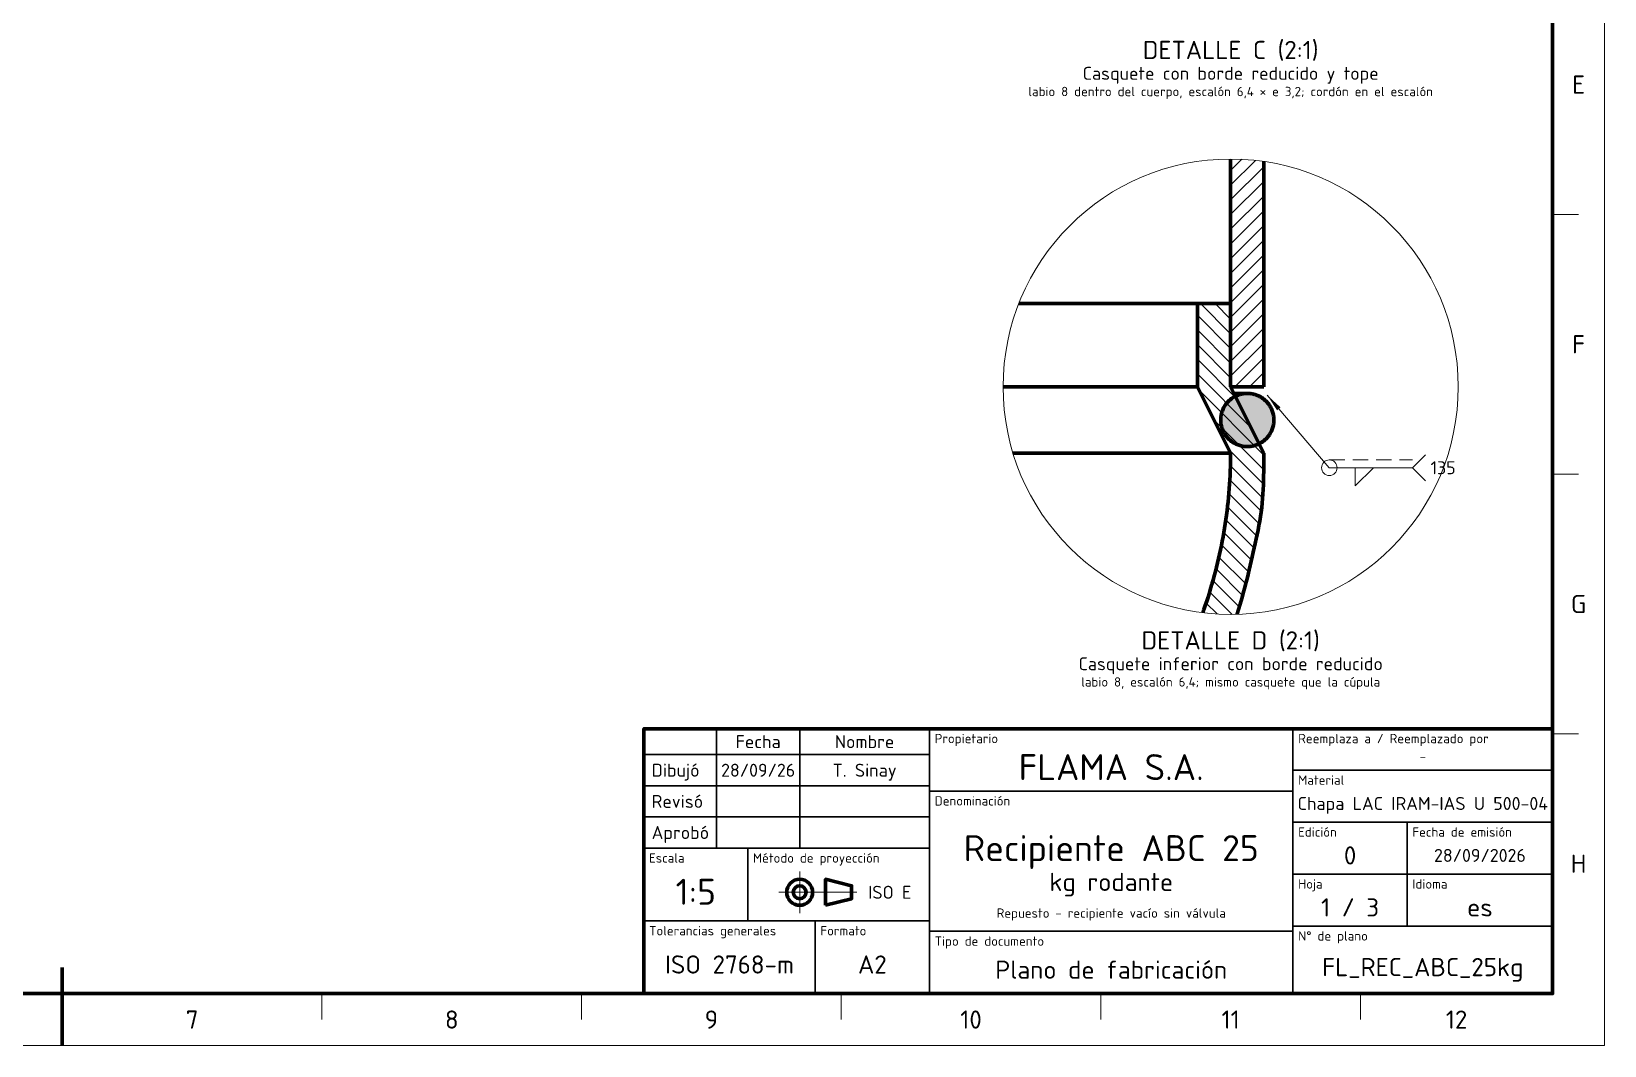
# Model space of a CAD drawing. Header units: millimetres. Extents: x 0 to 1554, y 0 to 420.
# Drawn here: x 291.1 to 594, y 0 to 195.2 of the extents above; entities that cross this region are included whole.
import ezdxf
from ezdxf.enums import TextEntityAlignment as Align

# ---------------------------------------------------------------- set-up
doc = ezdxf.new("R2010")
doc.units = ezdxf.units.MM
doc.linetypes.add('IRAM-F-TRAZO-PUNTO', pattern=[20, 15, -2, 1, -2])
doc.linetypes.add('ISO02-TRAZOS', pattern=[4.5, 3, -1.5])
for name, color, linetype, lineweight in [('01-VISIBLE', 7, 'CONTINUOUS', 70), ('03-EJE', 1, 'IRAM-F-TRAZO-PUNTO', 18), ('05-RAYADO', 8, 'CONTINUOUS', 18), ('06-TEXTO', 7, 'CONTINUOUS', 25), ('07-RECUADRO', 7, 'CONTINUOUS', 70), ('08-FINA', 5, 'CONTINUOUS', 18), ('10-ROTULO', 7, 'CONTINUOUS', 35), ('11-TEXTO-ROTULO', 7, 'CONTINUOUS', 25), ('12-SOLDADURA', 6, 'CONTINUOUS', 18)]:
    doc.layers.add(name, color=color, linetype=linetype, lineweight=lineweight)
doc.styles.add('ISO3098', font='isocpeur.ttf')

msp = doc.modelspace()

# ---------------------------------------------------------------- hatches: boundary and pattern name
at = {"layer": '05-RAYADO'}
h = msp.add_hatch(dxfattribs=at)
h.set_pattern_fill('ANSI31', scale=0.62992)
h.paths.add_polyline_path([(528.4, 126.833), (522, 126.833), (522, 170.667), (523.076, 170.653), (524.151, 170.614), (525.225, 170.548), (526.296, 170.456), (527.366, 170.337), (528.4, 170.197)])
h = msp.add_hatch(dxfattribs=at)
h.set_pattern_fill('ANSI31', scale=0.62992, angle=90)
h.paths.add_polyline_path([(528.399, 113.159), (528.394, 112.284), (528.385, 111.41), (528.372, 110.536), (528.354, 109.662), (528.33, 108.787), (528.299, 107.914), (528.259, 107.04), (528.21, 106.167), (528.148, 105.295), (528.073, 104.424), (527.982, 103.554), (527.874, 102.686), (527.747, 101.821), (527.604, 100.958), (527.446, 100.098), (527.276, 99.241), (527.1, 98.384), (526.92, 97.528), (526.738, 96.673), (526.553, 95.819), (526.364, 94.965), (526.172, 94.112), (525.977, 93.259), (525.778, 92.408), (525.574, 91.557), (525.367, 90.708), (525.155, 89.859), (524.938, 89.012), (524.717, 88.166), (524.49, 87.322), (524.257, 86.479), (524.018, 85.638), (523.773, 84.799), (523.52, 83.961), (523.26, 83.127), (523.226, 83.019), (523.076, 83.013), (522, 83), (520.924, 83.013), (519.849, 83.053), (518.775, 83.119), (517.704, 83.211), (516.634, 83.33), (516.633, 83.33), (516.839, 83.918), (517.114, 84.725), (517.382, 85.534), (517.643, 86.346), (517.897, 87.16), (518.144, 87.976), (518.384, 88.795), (518.616, 89.615), (518.841, 90.437), (519.059, 91.262), (519.269, 92.088), (519.472, 92.916), (519.668, 93.746), (519.856, 94.578), (520.037, 95.411), (520.21, 96.246), (520.375, 97.083), (520.532, 97.921), (520.682, 98.76), (520.824, 99.601), (520.958, 100.443), (521.084, 101.287), (521.202, 102.131), (521.312, 102.977), (521.414, 103.823), (521.508, 104.671), (521.593, 105.519), (521.671, 106.368), (521.74, 107.218), (521.801, 108.069), (521.854, 108.92), (521.899, 109.771), (521.935, 110.623), (521.964, 111.476), (521.984, 112.328), (521.996, 113.181), (522, 114.033), (515.6, 126.833), (515.6, 142.833), (522, 142.833), (522, 126.833), (528.4, 114.033)])
h = msp.add_hatch(color=7, dxfattribs=at)
h.dxf.hatch_style = 1
h.paths.add_polyline_path([(530.304, 120.032), (530.257, 119.632), (530.179, 119.238), (530.069, 118.851), (529.93, 118.474), (529.762, 118.109), (529.566, 117.758), (529.342, 117.424), (529.093, 117.108), (528.82, 116.813), (528.525, 116.54), (528.209, 116.291), (527.875, 116.068), (527.524, 115.871), (527.159, 115.703), (526.782, 115.564), (526.395, 115.455), (526.001, 115.376), (525.602, 115.329), (525.2, 115.313), (524.798, 115.329), (524.399, 115.376), (524.005, 115.455), (523.618, 115.564), (523.241, 115.703), (522.876, 115.871), (522.525, 116.068), (522.191, 116.291), (521.875, 116.54), (521.58, 116.813), (521.307, 117.108), (521.058, 117.424), (520.834, 117.758), (520.638, 118.109), (520.47, 118.474), (520.331, 118.851), (520.221, 119.238), (520.143, 119.632), (520.096, 120.032), (520.08, 120.433), (520.096, 120.835), (520.143, 121.234), (520.221, 121.629), (520.331, 122.016), (520.47, 122.393), (520.638, 122.758), (520.834, 123.109), (521.058, 123.443), (521.307, 123.759), (521.58, 124.054), (521.875, 124.327), (522.191, 124.576), (522.525, 124.799), (522.876, 124.995), (523.241, 125.164), (523.618, 125.303), (524.005, 125.412), (524.399, 125.49), (524.798, 125.538), (525.2, 125.553), (525.602, 125.538), (526.001, 125.49), (526.395, 125.412), (526.782, 125.303), (527.159, 125.164), (527.524, 124.995), (527.875, 124.799), (528.209, 124.576), (528.525, 124.327), (528.82, 124.054), (529.093, 123.759), (529.342, 123.443), (529.566, 123.109), (529.762, 122.758), (529.93, 122.393), (530.069, 122.016), (530.179, 121.629), (530.257, 121.234), (530.304, 120.835), (530.32, 120.433)])
at = {"layer": '08-FINA'}
h = msp.add_hatch(color=7, dxfattribs=at)
h.dxf.hatch_style = 1
h.paths.add_polyline_path([(529, 125.233), (530.946, 122.291), (531.61, 122.861)])

# ---------------------------------------------------------------- linework, layer by layer
at = {"layer": '01-VISIBLE'}
for points in [[(522, 126.833), (522, 170.667)], [(528.4, 126.833), (528.4, 170.197)], [(515.6, 142.833), (514.282, 142.833), (512.963, 142.833), (511.645, 142.833), (510.326, 142.833), (509.008, 142.833), (507.689, 142.833), (506.37, 142.833), (505.052, 142.833), (503.734, 142.833), (502.415, 142.833), (501.096, 142.833), (499.778, 142.833), (498.46, 142.833), (497.141, 142.833), (495.822, 142.833), (494.504, 142.833), (493.186, 142.833), (491.867, 142.833), (490.548, 142.833), (489.23, 142.833), (487.912, 142.833), (486.593, 142.833), (485.274, 142.833), (483.956, 142.833), (482.638, 142.833), (481.319, 142.833), (481.194, 142.833)], [(522, 142.833), (515.6, 142.833)], [(515.6, 142.833), (515.6, 126.833)], [(522, 126.833), (522, 142.833)], [(515.6, 126.833), (514.282, 126.833), (512.963, 126.833), (511.645, 126.833), (510.326, 126.833), (509.008, 126.833), (507.689, 126.833), (506.37, 126.833), (505.052, 126.833), (503.734, 126.833), (502.415, 126.833), (501.096, 126.833), (499.778, 126.833), (498.46, 126.833), (497.141, 126.833), (495.822, 126.833), (494.504, 126.833), (493.186, 126.833), (491.867, 126.833), (490.548, 126.833), (489.23, 126.833), (487.912, 126.833), (486.593, 126.833), (485.274, 126.833), (483.956, 126.833), (482.638, 126.833), (481.319, 126.833), (480, 126.833), (478.682, 126.833), (478.167, 126.833)], [(515.6, 126.833), (522, 114.033)], [(525.2, 125.553), (524.999, 125.549), (524.798, 125.538), (524.598, 125.518), (524.399, 125.49), (524.201, 125.455), (524.005, 125.412), (523.81, 125.361), (523.618, 125.303), (523.428, 125.237), (523.241, 125.164), (523.056, 125.083), (522.876, 124.995), (522.698, 124.901), (522.525, 124.799), (522.355, 124.69), (522.191, 124.576), (522.03, 124.454), (521.875, 124.327), (521.725, 124.193), (521.58, 124.054), (521.44, 123.909), (521.307, 123.759), (521.179, 123.603), (521.058, 123.443), (520.943, 123.278), (520.834, 123.109), (520.733, 122.935), (520.638, 122.758), (520.55, 122.577), (520.47, 122.393), (520.396, 122.205), (520.331, 122.016), (520.272, 121.823), (520.221, 121.629), (520.178, 121.432), (520.143, 121.234), (520.115, 121.035), (520.096, 120.835), (520.084, 120.634), (520.08, 120.433), (520.084, 120.232), (520.096, 120.032), (520.115, 119.832), (520.143, 119.632), (520.178, 119.434), (520.221, 119.238), (520.272, 119.044), (520.331, 118.851), (520.396, 118.661), (520.47, 118.474), (520.55, 118.29), (520.638, 118.109), (520.733, 117.932), (520.834, 117.758), (520.943, 117.589), (521.058, 117.424), (521.179, 117.264), (521.307, 117.108), (521.44, 116.958), (521.58, 116.813), (521.725, 116.674), (521.875, 116.54), (522.03, 116.413), (522.191, 116.291), (522.355, 116.176), (522.525, 116.068), (522.698, 115.966), (522.876, 115.871), (523.056, 115.784), (523.241, 115.703), (523.428, 115.63), (523.618, 115.564), (523.81, 115.506), (524.005, 115.455), (524.201, 115.412), (524.399, 115.376), (524.598, 115.349), (524.798, 115.329), (524.999, 115.317), (525.2, 115.313)], [(528.4, 126.833), (522, 126.833)], [(528.4, 114.033), (522, 126.833)], [(525.2, 125.553), (524.774, 125.553), (524.347, 125.553), (523.92, 125.553), (523.494, 125.553), (523.067, 125.553), (522.64, 125.553)], [(530.32, 120.433), (530.316, 120.634), (530.304, 120.835), (530.285, 121.035), (530.257, 121.234), (530.222, 121.432), (530.179, 121.629), (530.128, 121.823), (530.069, 122.016), (530.004, 122.205), (529.93, 122.393), (529.85, 122.577), (529.762, 122.758), (529.667, 122.935), (529.566, 123.109), (529.457, 123.278), (529.342, 123.443), (529.221, 123.603), (529.093, 123.759), (528.96, 123.909), (528.82, 124.054), (528.675, 124.193), (528.525, 124.327), (528.37, 124.454), (528.209, 124.576), (528.045, 124.69), (527.875, 124.799), (527.702, 124.901), (527.524, 124.995), (527.344, 125.083), (527.159, 125.164), (526.972, 125.237), (526.782, 125.303), (526.59, 125.361), (526.395, 125.412), (526.199, 125.455), (526.001, 125.49), (525.802, 125.518), (525.602, 125.538), (525.401, 125.549), (525.2, 125.553)], [(525.2, 115.313), (525.401, 115.317), (525.602, 115.329), (525.802, 115.349), (526.001, 115.376), (526.199, 115.412), (526.395, 115.455), (526.59, 115.506), (526.782, 115.564), (526.972, 115.63), (527.159, 115.703), (527.344, 115.784), (527.524, 115.871), (527.702, 115.966), (527.875, 116.068), (528.045, 116.176), (528.209, 116.291), (528.37, 116.413), (528.525, 116.54), (528.675, 116.674), (528.82, 116.813), (528.96, 116.958), (529.093, 117.108), (529.221, 117.264), (529.342, 117.424), (529.457, 117.589), (529.566, 117.758), (529.667, 117.932), (529.762, 118.109), (529.85, 118.29), (529.93, 118.474), (530.004, 118.661), (530.069, 118.851), (530.128, 119.044), (530.179, 119.238), (530.222, 119.434), (530.257, 119.632), (530.285, 119.832), (530.304, 120.032), (530.316, 120.232), (530.32, 120.433)], [(522, 114.033), (520.649, 114.033), (519.299, 114.033), (517.948, 114.033), (516.598, 114.033), (515.247, 114.033), (513.897, 114.033), (512.546, 114.033), (511.196, 114.033), (509.846, 114.033), (508.495, 114.033), (507.144, 114.033), (505.794, 114.033), (504.443, 114.033), (503.093, 114.033), (501.743, 114.033), (500.392, 114.033), (499.041, 114.033), (497.691, 114.033), (496.341, 114.033), (494.99, 114.033), (493.639, 114.033), (492.289, 114.033), (490.938, 114.033), (489.588, 114.033), (488.238, 114.033), (486.887, 114.033), (485.537, 114.033), (484.186, 114.033), (482.836, 114.033), (481.485, 114.033), (480.135, 114.033), (480.078, 114.033)], [(522, 114.033), (521.996, 113.181), (521.984, 112.328), (521.964, 111.476), (521.935, 110.623), (521.899, 109.771), (521.854, 108.92), (521.801, 108.069), (521.74, 107.218), (521.671, 106.368), (521.593, 105.519), (521.508, 104.671), (521.414, 103.823), (521.312, 102.977), (521.202, 102.131), (521.084, 101.287), (520.958, 100.443), (520.824, 99.601), (520.682, 98.76), (520.532, 97.921), (520.375, 97.083), (520.21, 96.246), (520.037, 95.411), (519.856, 94.578), (519.668, 93.746), (519.472, 92.916), (519.269, 92.088), (519.059, 91.262), (518.841, 90.437), (518.616, 89.615), (518.384, 88.795), (518.144, 87.976), (517.897, 87.16), (517.643, 86.346), (517.382, 85.534), (517.114, 84.725), (516.839, 83.918), (516.633, 83.33)], [(523.226, 83.019), (523.26, 83.127), (523.52, 83.961), (523.773, 84.799), (524.018, 85.638), (524.257, 86.479), (524.49, 87.322), (524.717, 88.166), (524.938, 89.012), (525.155, 89.859), (525.367, 90.708), (525.574, 91.557), (525.778, 92.408), (525.977, 93.259), (526.172, 94.112), (526.364, 94.965), (526.553, 95.819), (526.738, 96.673), (526.92, 97.528), (527.1, 98.384), (527.276, 99.241), (527.446, 100.098), (527.604, 100.958), (527.747, 101.821), (527.874, 102.686), (527.982, 103.554), (528.073, 104.424), (528.148, 105.295), (528.21, 106.167), (528.259, 107.04), (528.299, 107.914), (528.33, 108.787), (528.354, 109.662), (528.372, 110.536), (528.385, 111.41), (528.394, 112.284), (528.399, 113.159), (528.4, 114.033)]]:
    msp.add_lwpolyline(points, dxfattribs=at)
msp.add_lwpolyline([(444, 27), (449, 28.25), (449, 30.75), (444, 32)], close=True, dxfattribs=at)
for radius in [2.5, 1.25]:
    msp.add_circle((439, 29.5), radius, dxfattribs=at)
at = {"layer": '03-EJE'}
for p, q in [((439, 25.5), (439, 33.5)), ((435, 29.5), (450.5, 29.5))]:
    msp.add_line(p, q, dxfattribs=at)
at = {"layer": '07-RECUADRO'}
msp.add_line((297, 0), (297, 15), dxfattribs=at)
for points in [[(25, 10), (584, 10), (584, 410), (25, 410)], [(409, 10), (584, 10), (584, 61), (409, 61)]]:
    msp.add_lwpolyline(points, close=True, dxfattribs=at)
at = {"layer": '08-FINA'}
for p, q in [((584, 160), (589, 160)), ((584, 110), (589, 110)), ((584, 60), (589, 60)), ((347, 10), (347, 5)), ((397, 10), (397, 5)), ((447, 10), (447, 5)), ((497, 10), (497, 5)), ((547, 10), (547, 5))]:
    msp.add_line(p, q, dxfattribs=at)
msp.add_lwpolyline([(0, 0), (594, 0), (594, 420), (0, 420)], close=True, dxfattribs=at)
msp.add_circle((522, 126.833), 43.833, dxfattribs=at)
at = {"layer": '10-ROTULO'}
for points in [[(409, 56), (423, 56), (423, 61), (409, 61)], [(423, 56), (439, 56), (439, 61), (423, 61)], [(439, 56), (464, 56), (464, 61), (439, 61)], [(464, 49), (534, 49), (534, 61), (464, 61)], [(534, 53), (584, 53), (584, 61), (534, 61)], [(409, 50), (423, 50), (423, 56), (409, 56)], [(423, 50), (439, 50), (439, 56), (423, 56)], [(439, 50), (464, 50), (464, 56), (439, 56)], [(534, 43), (584, 43), (584, 53), (534, 53)], [(409, 44), (423, 44), (423, 50), (409, 50)], [(423, 44), (439, 44), (439, 50), (423, 50)], [(439, 44), (464, 44), (464, 50), (439, 50)], [(464, 22), (534, 22), (534, 49), (464, 49)], [(409, 38), (423, 38), (423, 44), (409, 44)], [(423, 38), (439, 38), (439, 44), (423, 44)], [(439, 38), (464, 38), (464, 44), (439, 44)], [(534, 33), (556, 33), (556, 43), (534, 43)], [(556, 33), (584, 33), (584, 43), (556, 43)], [(409, 24), (429, 24), (429, 38), (409, 38)], [(429, 24), (464, 24), (464, 38), (429, 38)], [(534, 23), (556, 23), (556, 33), (534, 33)], [(556, 23), (584, 23), (584, 33), (556, 33)], [(409, 10), (442, 10), (442, 24), (409, 24)], [(442, 10), (464, 10), (464, 24), (442, 24)], [(464, 10), (534, 10), (534, 22), (464, 22)], [(534, 10), (584, 10), (584, 23), (534, 23)]]:
    msp.add_lwpolyline(points, close=True, dxfattribs=at)
at = {"layer": '12-SOLDADURA'}
for p, q in [((541, 111.233), (529, 125.233)), ((557, 111.233), (559.5, 113.733)), ((541, 111.233), (557, 111.233)), ((557, 111.233), (559.5, 108.733))]:
    msp.add_line(p, q, dxfattribs=at)
at = {"layer": '12-SOLDADURA', "linetype": 'ISO02-TRAZOS'}
msp.add_line((541, 112.733), (557, 112.733), dxfattribs=at)
at = {"layer": '12-SOLDADURA'}
msp.add_lwpolyline([(546, 111.233), (546, 107.733), (549.5, 111.233)], close=True, dxfattribs=at)
msp.add_circle((541, 111.233), 1.5, dxfattribs=at)

# ---------------------------------------------------------------- texts
at = {"layer": '06-TEXTO', "style": 'ISO3098'}
for s, height, p in [('DETALLE C (2:1)', 3.5, (522, 191.667)), ('Casquete con borde reducido y tope', 2.5, (522, 187.167)), ('E', 3.5, (589, 185)), ('labio 8 dentro del cuerpo, escalón 6,4 × e 3,2; cordón en el escalón', 1.8, (522, 183.667)), ('F', 3.5, (589, 135)), ('G', 3.5, (589, 85)), ('DETALLE D (2:1)', 3.5, (522, 78)), ('Casquete inferior con borde reducido', 2.5, (522, 73.5)), ('labio 8, escalón 6,4; mismo casquete que la cúpula', 1.8, (522, 70)), ('H', 3.5, (589, 35)), ('7', 3.5, (322, 5)), ('8', 3.5, (372, 5)), ('9', 3.5, (422, 5)), ('10', 3.5, (472, 5)), ('11', 3.5, (522, 5)), ('12', 3.5, (565.5, 5))]:
    msp.add_text(s, height=height, dxfattribs=at).set_placement(p, align=Align.MIDDLE_CENTER)
at = {"layer": '11-TEXTO-ROTULO', "style": 'ISO3098'}
for s, height, p in [('Fecha', 2.5, (431, 58.5)), ('Nombre', 2.5, (451.5, 58.5)), ('FLAMA S.A.', 5, (499, 53.6)), ('-', 1.8, (559, 55.6)), ('28/09/26', 2.5, (431, 53)), ('T. Sinay', 2.5, (451.5, 53)), ('Chapa LAC IRAM-IAS U 500-04', 2.5, (559, 46.6)), ('Recipiente ABC 25', 5, (499, 38)), ('0', 3.5, (545, 36.6)), ('28/09/2026', 2.5, (570, 36.6)), ('1:5', 5, (419, 29.6)), ('kg rodante', 3.5, (499, 31.5)), ('1 / 3', 3.5, (545, 26.6)), ('es', 3.5, (570, 26.6)), ('Repuesto - recipiente vacío sin válvula', 1.8, (499, 25.5)), ('ISO 2768-m', 3.5, (425.5, 15.6)), ('A2', 3.5, (453, 15.6)), ('Plano de fabricación', 3.5, (499, 14.6)), ('FL_REC_ABC_25kg', 3.5, (559, 15.1))]:
    msp.add_text(s, height=height, dxfattribs=at).set_placement(p, align=Align.MIDDLE_CENTER)
for s, p in [('Propietario', (465, 60)), ('Reemplaza a / Reemplazado por', (535, 60)), ('Material', (535, 52)), ('Denominación', (465, 48)), ('Edición', (535, 42)), ('Fecha de emisión', (557, 42)), ('Escala', (410, 37)), ('Método de proyección', (430, 37)), ('Hoja', (535, 32)), ('Idioma', (557, 32)), ('Tolerancias generales', (410, 23)), ('Formato', (443, 23)), ('N° de plano', (535, 22)), ('Tipo de documento', (465, 21))]:
    msp.add_text(s, height=1.8, dxfattribs=at).set_placement(p, align=Align.TOP_LEFT)
for s, p in [('Dibujó', (410.5, 53)), ('Revisó', (410.5, 47)), ('Aprobó', (410.5, 41))]:
    msp.add_text(s, height=2.5, dxfattribs=at).set_placement(p, align=Align.MIDDLE_LEFT)
msp.add_text('ISO E', height=2.5, dxfattribs=at).set_placement((460.5, 29.5), align=Align.MIDDLE_RIGHT)
at = {"layer": '12-SOLDADURA', "style": 'ISO3098'}
msp.add_text('135', height=2.5, dxfattribs=at).set_placement((560.5, 111.233), align=Align.MIDDLE_LEFT)

doc.saveas('drawing.dxf')
